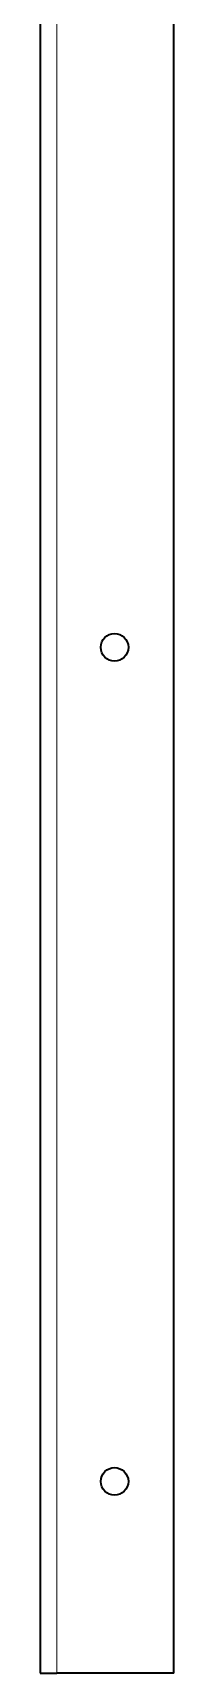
# Model space of a CAD drawing. Extents: x 0 to 1189, y 0 to 841.
# Drawn here: x 859 to 875, y 226.5 to 423.2 of the extents above; entities that cross this region are included whole.
import ezdxf

# ---------------------------------------------------------------- set-up
doc = ezdxf.new("R2010")
doc.units = 0

msp = doc.modelspace()

# ---------------------------------------------------------------- linework, layer by layer
at = {"color": 7, "lineweight": 35}
for p, q in [((859.035095, 630.489868), (859.035095, 226.489868)), ((875.035095, 226.489868), (875.035095, 630.489868))]:
    msp.add_line(p, q, dxfattribs=at)
at = {"color": 7, "lineweight": 13}
msp.add_line((861.035095, 630.489868), (861.035095, 226.489868), dxfattribs=at)
at = {"color": 7, "lineweight": 35, "ltscale": 0.05}
msp.add_line((859.035095, 226.489868), (861.035095, 226.489868), dxfattribs=at)
at = {"color": 7, "lineweight": 35, "ltscale": 0.35}
msp.add_line((875.035095, 226.489868), (861.035095, 226.489868), dxfattribs=at)
at = {"color": 7, "lineweight": 35}
for centre in [(867.93512, 349.489868), (867.93512, 249.489868)]:
    msp.add_circle(centre, 1.65, dxfattribs=at)

doc.saveas('drawing.dxf')
